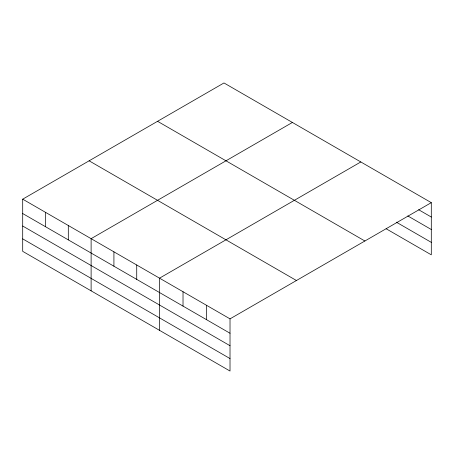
<?xml version="1.0" encoding="UTF-8"?>
<svg xmlns="http://www.w3.org/2000/svg" width="454" height="454" viewBox="0 0 454 454"><rect width="100%" height="100%" fill="white"/><g stroke="black" fill="none" stroke-linecap="round" stroke-linejoin="round"><path stroke-width="0.68" d="M22.7 199.17L230.019 318.861L230.019 371.043L22.7 251.346L22.7 199.17L223.981 82.957L431.3 202.654L431.3 254.83L386.116 228.748M292.399 122.455L91.118 238.668L91.118 290.844M360.811 161.959L159.53 278.166L159.53 330.347M230.019 318.861L431.3 202.654M418.65 209.731L431.3 217.035M407.805 215.939L431.3 229.508M396.359 222.188L431.3 242.357M157.561 121.309L364.88 241M89.12 160.818L296.439 280.515M22.7 213.55L230.019 333.242M22.7 226.024L230.019 345.715M22.7 238.872L230.019 358.569M206.525 305.298L206.525 319.678M183.024 291.729L183.024 306.109M136.728 265L136.728 279.38M113.92 251.834L113.92 266.214M68.31 225.502L68.31 239.882M45.508 212.336L45.508 226.716"/></g></svg>
